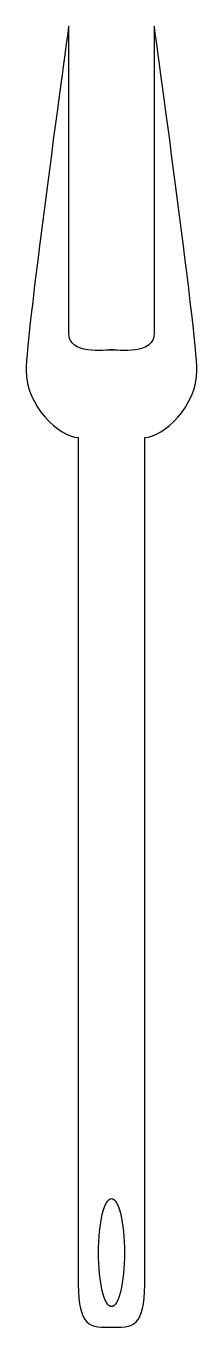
# Model space of a CAD drawing. Header units: centimetres. Extents: x -1.3 to 1.3, y -10 to 10.
import ezdxf

# ---------------------------------------------------------------- set-up
doc = ezdxf.new("R2010")
doc.units = ezdxf.units.CM
doc.header["$MEASUREMENT"] = 0
doc.layers.add('Camada 1', color=7, linetype='Continuous')

msp = doc.modelspace()

# ---------------------------------------------------------------- linework, layer by layer
at = {"layer": 'Camada 1'}
for points, knots in [([(-0.02806, -9.96277), (-0.39893, -9.9915), (-0.5132, -9.87726), (-0.5132, -9.19296), (-0.5132, -9.19296), (-0.5132, -8.50867), (-0.5132, 3.66547), (-0.5132, 3.66547), (-0.5132, 3.66547), (-0.79789, 3.66547), (-1.3111, 4.14998), (-1.3111, 4.69192), (-1.3111, 4.69192), (-1.3111, 5.23387), (-0.65554, 9.96673), (-0.65554, 9.96673), (-0.65554, 9.96673), (-0.65554, 9.96673), (-0.65554, 5.2626), (-0.65554, 5.2626), (-0.65554, 5.2626), (-0.65554, 4.92047), (-0.11359, 5.00598), (0.02875, 5.00598), (0.02875, 5.00598), (0.02875, 5.00598), (-0.02872, 5.00598), (-0.02872, 5.00598), (-0.02872, 5.00598), (0.11363, 5.00598), (0.65557, 4.92047), (0.65557, 5.2626), (0.65557, 5.2626), (0.65557, 5.2626), (0.65557, 9.96673), (0.65557, 9.96673), (0.65557, 9.96673), (0.65557, 9.96673), (1.31113, 5.23386), (1.31113, 4.69192), (1.31113, 4.69192), (1.31113, 4.14997), (0.79792, 3.6655), (0.51325, 3.6655), (0.51325, 3.6655), (0.51325, 3.6655), (0.51325, -8.50864), (0.51325, -9.19293), (0.51325, -9.19293), (0.51325, -9.8772), (0.39898, -9.99147), (0.02808, -9.96274), (0.02808, -9.96274), (0.02808, -9.96274), (-0.02806, -9.96274), (-0.02806, -9.96274), (-0.02806, -9.96274), (-0.02806, -9.96274), (-0.02806, -9.96277), (-0.02806, -9.96277)], [0, 0, 0, 0, 0.0625, 0.0625, 0.0625, 0.0625, 0.125, 0.125, 0.125, 0.125, 0.1875, 0.1875, 0.1875, 0.1875, 0.25, 0.25, 0.25, 0.25, 0.3125, 0.3125, 0.3125, 0.3125, 0.375, 0.375, 0.375, 0.375, 0.4375, 0.4375, 0.4375, 0.4375, 0.5, 0.5, 0.5, 0.5, 0.5625, 0.5625, 0.5625, 0.5625, 0.625, 0.625, 0.625, 0.625, 0.6875, 0.6875, 0.6875, 0.6875, 0.75, 0.75, 0.75, 0.75, 0.8125, 0.8125, 0.8125, 0.8125, 0.875, 0.875, 0.875, 0.875, 1, 1, 1, 1]), ([(0.00001, -9.65), (0.11026, -9.65), (0.19914, -9.27982), (0.19914, -8.8227), (0.19914, -8.8227), (0.19914, -8.36566), (0.11027, -7.99543), (0.00001, -7.99543), (0.00001, -7.99543), (-0.11024, -7.99543), (-0.19914, -8.36564), (-0.19914, -8.8227), (-0.19914, -8.8227), (-0.19914, -9.27982), (-0.11027, -9.65), (0.00001, -9.65)], [0, 0, 0, 0, 0.2, 0.2, 0.2, 0.2, 0.4, 0.4, 0.4, 0.4, 0.6, 0.6, 0.6, 0.6, 1, 1, 1, 1])]:
    msp.add_open_spline(points, degree=3, knots=knots, dxfattribs=at)

doc.saveas('drawing.dxf')
